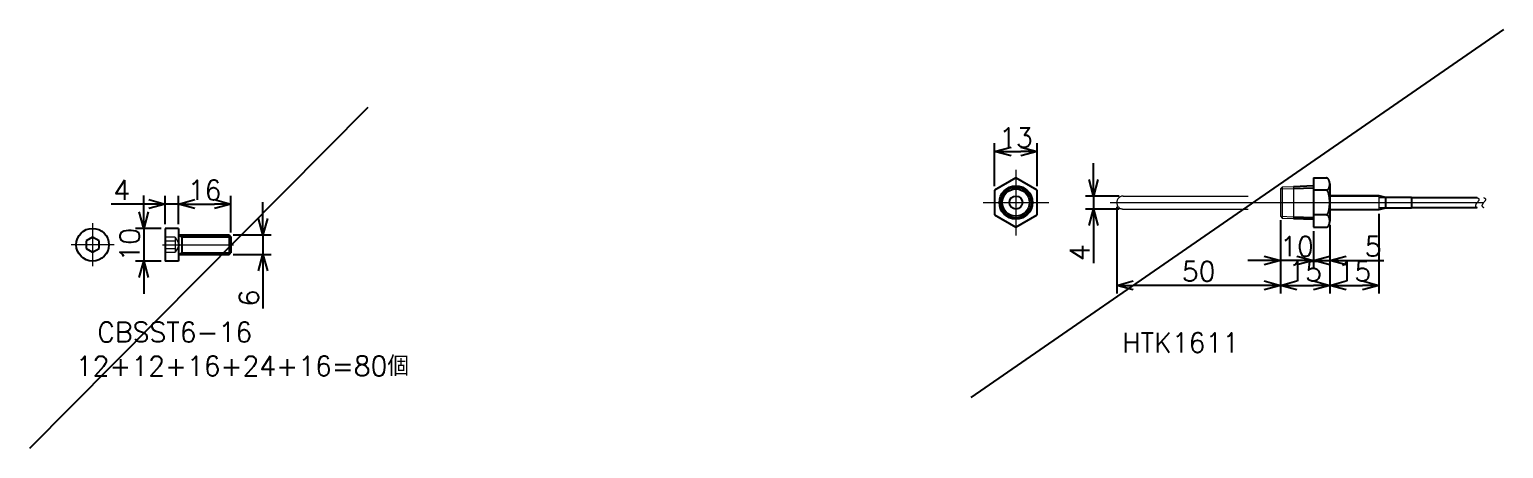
# Model space of a CAD drawing. Header units: millimetres. Extents: x -16130 to 36813, y -8099 to 27484.
# Drawn here: x 7011.3 to 7461.2, y 25862.7 to 25990.6 of the extents above; entities that cross this region are included whole.
import ezdxf

# ---------------------------------------------------------------- set-up
doc = ezdxf.new("R2010")
doc.units = ezdxf.units.MM
doc.header["$LTSCALE"] = 6
doc.header["$PDMODE"] = 99
doc.header["$PDSIZE"] = 1
doc.linetypes.add('CENTER2', pattern=[28.575, 19.05, -3.175, 3.175, -3.175])
doc.linetypes.add('HIDDEN', pattern=[9.525, 6.35, -3.175])
for name, color, linetype, lineweight in [('04_HIDDEN', 2, 'HIDDEN', 13), ('05_CENTER', 4, 'CENTER2', 13), ('08_DIM', 3, 'Continuous', 13)]:
    doc.layers.add(name, color=color, linetype=linetype, lineweight=lineweight)
doc.layers.add('10_DRAFT', color=8, linetype='Continuous', lineweight=0, plot=False)
doc.styles.add('KSS_TXT', font='txt.shx', dxfattribs={"bigfont": 'extfont2.shx'})
doc.dimstyles.new('KSS_DIM', dxfattribs={"dimtxt": 3, "dimasz": 2.5, "dimexe": 1.25, "dimexo": 0.625, "dimtad": 1, "dimdsep": 46, "dimtxsty": 'KSS_TXT', "dimblk": 'OPEN30', "dimcen": 0, "dimazin": 2, "dimtfac": 0.75, "dimtmove": 0, "dimatfit": 3, "dimldrblk": 'OPEN30', "dimfxl": 1, "dimtolj": 1, "dimarcsym": 0})

# ---------------------------------------------------------------- blocks, each defined once
blk = doc.blocks.new('CBS6-16b_1_1_1')
at = {"color": 0}
for p, q in [((-4, 5), (-4, -5)), ((0, 5), (-4, 5)), ((0, 5), (0, -5)), ((0, 3), (15.46, 3)), ((0.06, 3), (1, 2.46)), ((1, 3), (1, -3)), ((1, 2.46), (16, 2.46)), ((15.46, 3), (15.46, -3)), ((15.46, 3), (16, 2.46)), ((16, 2.46), (16, -2.46)), ((0, -3), (15.46, -3)), ((0.06, -3), (1, -2.46)), ((1, -2.46), (16, -2.46)), ((15.46, -3), (16, -2.46)), ((0, -5), (-4, -5))]:
    blk.add_line(p, q, dxfattribs=at)
at = {"layer": '04_HIDDEN', "color": 0}
for p, q in [((-1, 2.31), (-4, 2.31)), ((-4, 1.15), (-1, 1.15)), ((-1, 2.31), (0.33, 0)), ((-1, 2.31), (-1, -2.31)), ((-4, -1.15), (-1, -1.15)), ((-4, -2.31), (-1, -2.31)), ((0.33, 0), (-1, -2.31))]:
    blk.add_line(p, q, dxfattribs=at)
at = {"layer": '05_CENTER', "color": 0}
blk.add_line((-4.82, 0), (16.83, 0), dxfattribs=at)
blk = doc.blocks.new('CBS6-16a_1_1_1')
at = {"color": 0}
for p, q in [((0, 2.31), (-2, 1.15)), ((-2, 1.15), (-2, -1.15)), ((2, 1.15), (0, 2.31)), ((2, -1.15), (2, 1.15)), ((-2, -1.15), (0, -2.31)), ((0, -2.31), (2, -1.15))]:
    blk.add_line(p, q, dxfattribs=at)
blk.add_circle((0, 0), 5, dxfattribs=at)
at = {"layer": '05_CENTER', "color": 0}
for p, q in [((0, 6.59), (0, -6.59)), ((6.59, 0), (-6.59, 0))]:
    blk.add_line(p, q, dxfattribs=at)
blk = doc.blocks.new('_Open30')
at = {"color": 0, "linetype": 'ByBlock', "lineweight": -2}
for p, q in [((-1, 0.268), (0, 0)), ((0, 0), (-1, -0.268)), ((0, 0), (-1, 0))]:
    blk.add_line(p, q, dxfattribs=at)
blk = doc.blocks.new('*D903')
at = {"layer": '08_DIM', "color": 0, "lineweight": -2, "transparency": 16777216}
for p, q in [((7056.77, 25931.15), (7056.77, 25939.81)), ((7072.77, 25928.61), (7072.77, 25939.81)), ((7061.77, 25937.31), (7067.77, 25937.31))]:
    blk.add_line(p, q, dxfattribs=at)
at = {"layer": 'Defpoints', "color": 0, "transparency": 16777216}
for p in [(7072.77, 25937.31), (7056.77, 25929.9), (7072.77, 25927.36)]:
    blk.add_point(p, dxfattribs=at)
at = {"layer": '08_DIM', "color": 0, "lineweight": -2, "transparency": 16777216, "xscale": 5, "yscale": 5, "zscale": 5, "rotation": 180}
blk.add_blockref('_Open30', (7056.77, 25937.31), dxfattribs=at)
at = {"layer": '08_DIM', "color": 0, "lineweight": -2, "transparency": 16777216, "xscale": 5, "yscale": 5, "zscale": 5}
blk.add_blockref('_Open30', (7072.77, 25937.31), dxfattribs=at)
at = {"layer": '08_DIM', "color": 0, "transparency": 16777216, "insert": (7064.77, 25941.56), "char_height": 6, "attachment_point": 5, "style": 'KSS_TXT'}
blk.add_mtext('\\A1;16', dxfattribs=at)
blk = doc.blocks.new('*D904')
at = {"layer": '08_DIM', "color": 0, "lineweight": -2, "transparency": 16777216}
for p, q in [((7046.19, 25934.9), (7046.19, 25939.9)), ((7051.52, 25929.9), (7043.69, 25929.9)), ((7046.19, 25929.9), (7046.19, 25919.9)), ((7051.52, 25919.9), (7043.69, 25919.9)), ((7046.19, 25914.9), (7046.19, 25909.9))]:
    blk.add_line(p, q, dxfattribs=at)
at = {"layer": 'Defpoints', "color": 0, "transparency": 16777216}
for p in [(7052.77, 25929.9), (7046.19, 25919.9), (7052.77, 25919.9)]:
    blk.add_point(p, dxfattribs=at)
at = {"layer": '08_DIM', "color": 0, "lineweight": -2, "transparency": 16777216, "xscale": 5, "yscale": 5, "zscale": 5}
for p, rotation in [((7046.19, 25929.9), 270), ((7046.19, 25919.9), 90)]:
    blk.add_blockref('_Open30', p, dxfattribs=dict(at, rotation=rotation))
at = {"layer": '08_DIM', "color": 0, "transparency": 16777216, "insert": (7041.94, 25924.9), "char_height": 6, "attachment_point": 5, "rotation": 90, "style": 'KSS_TXT'}
blk.add_mtext('\\A1;10', dxfattribs=at)
blk = doc.blocks.new('*D905')
at = {"layer": '08_DIM', "color": 0, "lineweight": -2, "transparency": 16777216}
for p, q in [((7052.77, 25931.15), (7052.77, 25939.81)), ((7056.77, 25931.15), (7056.77, 25939.81)), ((7047.77, 25937.31), (7036.27, 25937.31)), ((7056.77, 25937.31), (7052.77, 25937.31)), ((7061.77, 25937.31), (7066.77, 25937.31))]:
    blk.add_line(p, q, dxfattribs=at)
at = {"layer": 'Defpoints', "color": 0, "transparency": 16777216}
for p in [(7052.77, 25937.31), (7052.77, 25929.9), (7056.77, 25929.9)]:
    blk.add_point(p, dxfattribs=at)
at = {"layer": '08_DIM', "color": 0, "lineweight": -2, "transparency": 16777216, "xscale": 5, "yscale": 5, "zscale": 5}
blk.add_blockref('_Open30', (7052.77, 25937.31), dxfattribs=at)
at = {"layer": '08_DIM', "color": 0, "lineweight": -2, "transparency": 16777216, "xscale": 5, "yscale": 5, "zscale": 5, "rotation": 180}
blk.add_blockref('_Open30', (7056.77, 25937.31), dxfattribs=at)
at = {"layer": '08_DIM', "color": 0, "transparency": 16777216, "insert": (7039.52, 25941.56), "char_height": 6, "attachment_point": 5, "style": 'KSS_TXT'}
blk.add_mtext('\\A1;4', dxfattribs=at)
blk = doc.blocks.new('*D906')
at = {"layer": '08_DIM', "color": 0, "lineweight": -2, "transparency": 16777216}
for p, q in [((7082.59, 25932.9), (7082.59, 25937.9)), ((7073.48, 25927.9), (7085.09, 25927.9)), ((7082.59, 25927.9), (7082.59, 25921.9)), ((7073.48, 25921.9), (7085.09, 25921.9)), ((7082.59, 25916.9), (7082.59, 25905.4))]:
    blk.add_line(p, q, dxfattribs=at)
at = {"layer": 'Defpoints', "color": 0, "transparency": 16777216}
for p in [(7072.23, 25927.9), (7072.23, 25921.9), (7082.59, 25921.9)]:
    blk.add_point(p, dxfattribs=at)
at = {"layer": '08_DIM', "color": 0, "lineweight": -2, "transparency": 16777216, "xscale": 5, "yscale": 5, "zscale": 5}
for p, rotation in [((7082.59, 25927.9), 270), ((7082.59, 25921.9), 90)]:
    blk.add_blockref('_Open30', p, dxfattribs=dict(at, rotation=rotation))
at = {"layer": '08_DIM', "color": 0, "transparency": 16777216, "insert": (7078.34, 25908.65), "char_height": 6, "attachment_point": 5, "rotation": 90, "style": 'KSS_TXT'}
blk.add_mtext('\\A1;6', dxfattribs=at)
blk = doc.blocks.new('*D2618')
at = {"layer": '08_DIM', "color": 0, "lineweight": -2, "transparency": 16777216}
for p, q in [((7408.16, 25930.8), (7408.16, 25917.61)), ((7403.16, 25929.01), (7403.16, 25917.61)), ((7398.16, 25920.11), (7393.16, 25920.11)), ((7403.16, 25920.11), (7408.16, 25920.11)), ((7413.16, 25920.11), (7424.66, 25920.11))]:
    blk.add_line(p, q, dxfattribs=at)
at = {"layer": 'Defpoints', "color": 0, "transparency": 16777216}
for p in [(7408.16, 25932.05), (7403.16, 25930.26), (7408.16, 25920.11)]:
    blk.add_point(p, dxfattribs=at)
at = {"layer": '08_DIM', "color": 0, "lineweight": -2, "transparency": 16777216, "xscale": 5, "yscale": 5, "zscale": 5}
blk.add_blockref('_Open30', (7403.16, 25920.11), dxfattribs=at)
at = {"layer": '08_DIM', "color": 0, "lineweight": -2, "transparency": 16777216, "xscale": 5, "yscale": 5, "zscale": 5, "rotation": 180}
blk.add_blockref('_Open30', (7408.16, 25920.11), dxfattribs=at)
at = {"layer": '08_DIM', "color": 0, "transparency": 16777216, "insert": (7421.41, 25924.36), "char_height": 6, "attachment_point": 5, "style": 'KSS_TXT'}
blk.add_mtext('\\A1;5', dxfattribs=at)
blk = doc.blocks.new('*D2619')
at = {"layer": '08_DIM', "color": 0, "lineweight": -2, "transparency": 16777216}
for p, q in [((7393.16, 25932.35), (7393.16, 25917.61)), ((7403.16, 25929.01), (7403.16, 25917.61)), ((7388.16, 25920.11), (7383.16, 25920.11)), ((7403.16, 25920.11), (7393.16, 25920.11)), ((7408.16, 25920.11), (7413.16, 25920.11))]:
    blk.add_line(p, q, dxfattribs=at)
at = {"layer": 'Defpoints', "color": 0, "transparency": 16777216}
for p in [(7393.16, 25933.6), (7403.16, 25930.26), (7393.16, 25920.11)]:
    blk.add_point(p, dxfattribs=at)
at = {"layer": '08_DIM', "color": 0, "lineweight": -2, "transparency": 16777216, "xscale": 5, "yscale": 5, "zscale": 5}
blk.add_blockref('_Open30', (7393.16, 25920.11), dxfattribs=at)
at = {"layer": '08_DIM', "color": 0, "lineweight": -2, "transparency": 16777216, "xscale": 5, "yscale": 5, "zscale": 5, "rotation": 180}
blk.add_blockref('_Open30', (7403.16, 25920.11), dxfattribs=at)
at = {"layer": '08_DIM', "color": 0, "transparency": 16777216, "insert": (7398.16, 25924.36), "char_height": 6, "attachment_point": 5, "style": 'KSS_TXT'}
blk.add_mtext('\\A1;10', dxfattribs=at)
blk = doc.blocks.new('*D2620')
at = {"layer": '08_DIM', "color": 0, "lineweight": -2, "transparency": 16777216}
for p, q in [((7343.16, 25936.51), (7343.16, 25910)), ((7393.16, 25932.35), (7393.16, 25910)), ((7388.16, 25912.5), (7348.16, 25912.5))]:
    blk.add_line(p, q, dxfattribs=at)
at = {"layer": 'Defpoints', "color": 0, "transparency": 16777216}
for p in [(7343.16, 25937.76), (7393.16, 25933.6), (7343.16, 25912.5)]:
    blk.add_point(p, dxfattribs=at)
at = {"layer": '08_DIM', "color": 0, "lineweight": -2, "transparency": 16777216, "xscale": 5, "yscale": 5, "zscale": 5, "rotation": 180}
blk.add_blockref('_Open30', (7343.16, 25912.5), dxfattribs=at)
at = {"layer": '08_DIM', "color": 0, "lineweight": -2, "transparency": 16777216, "xscale": 5, "yscale": 5, "zscale": 5}
blk.add_blockref('_Open30', (7393.16, 25912.5), dxfattribs=at)
at = {"layer": '08_DIM', "color": 0, "transparency": 16777216, "insert": (7368.16, 25916.76), "char_height": 6, "attachment_point": 5, "style": 'KSS_TXT'}
blk.add_mtext('\\A1;50', dxfattribs=at)
blk = doc.blocks.new('*D2621')
at = {"layer": '08_DIM', "color": 0, "lineweight": -2, "transparency": 16777216}
for p, q in [((7393.16, 25932.35), (7393.16, 25910)), ((7408.16, 25930.92), (7408.16, 25910)), ((7398.16, 25912.5), (7403.16, 25912.5))]:
    blk.add_line(p, q, dxfattribs=at)
at = {"layer": 'Defpoints', "color": 0, "transparency": 16777216}
for p in [(7393.16, 25933.6), (7408.16, 25932.17), (7408.16, 25912.5)]:
    blk.add_point(p, dxfattribs=at)
at = {"layer": '08_DIM', "color": 0, "lineweight": -2, "transparency": 16777216, "xscale": 5, "yscale": 5, "zscale": 5, "rotation": 180}
blk.add_blockref('_Open30', (7393.16, 25912.5), dxfattribs=at)
at = {"layer": '08_DIM', "color": 0, "lineweight": -2, "transparency": 16777216, "xscale": 5, "yscale": 5, "zscale": 5}
blk.add_blockref('_Open30', (7408.16, 25912.5), dxfattribs=at)
at = {"layer": '08_DIM', "color": 0, "transparency": 16777216, "insert": (7400.66, 25916.76), "char_height": 6, "attachment_point": 5, "style": 'KSS_TXT'}
blk.add_mtext('\\A1;15', dxfattribs=at)
blk = doc.blocks.new('*D2622')
at = {"layer": '08_DIM', "color": 0, "lineweight": -2, "transparency": 16777216}
for p, q in [((7408.16, 25930.84), (7408.16, 25910)), ((7423.16, 25934.31), (7423.16, 25910)), ((7413.16, 25912.5), (7418.16, 25912.5))]:
    blk.add_line(p, q, dxfattribs=at)
at = {"layer": 'Defpoints', "color": 0, "transparency": 16777216}
for p in [(7423.16, 25935.56), (7408.16, 25932.09), (7423.16, 25912.5)]:
    blk.add_point(p, dxfattribs=at)
at = {"layer": '08_DIM', "color": 0, "lineweight": -2, "transparency": 16777216, "xscale": 5, "yscale": 5, "zscale": 5, "rotation": 180}
blk.add_blockref('_Open30', (7408.16, 25912.5), dxfattribs=at)
at = {"layer": '08_DIM', "color": 0, "lineweight": -2, "transparency": 16777216, "xscale": 5, "yscale": 5, "zscale": 5}
blk.add_blockref('_Open30', (7423.16, 25912.5), dxfattribs=at)
at = {"layer": '08_DIM', "color": 0, "transparency": 16777216, "insert": (7415.66, 25916.76), "char_height": 6, "attachment_point": 5, "style": 'KSS_TXT'}
blk.add_mtext('\\A1;15', dxfattribs=at)
blk = doc.blocks.new('*D2623')
at = {"layer": '08_DIM', "color": 0, "lineweight": -2, "transparency": 16777216}
for p, q in [((7336.09, 25944.76), (7336.09, 25949.76)), ((7343.91, 25939.76), (7333.59, 25939.76)), ((7336.09, 25939.76), (7336.09, 25935.76)), ((7343.91, 25935.76), (7333.59, 25935.76)), ((7336.09, 25930.76), (7336.09, 25919.26))]:
    blk.add_line(p, q, dxfattribs=at)
at = {"layer": 'Defpoints', "color": 0, "transparency": 16777216}
for p in [(7345.16, 25939.76), (7336.09, 25935.76), (7345.16, 25935.76)]:
    blk.add_point(p, dxfattribs=at)
at = {"layer": '08_DIM', "color": 0, "lineweight": -2, "transparency": 16777216, "xscale": 5, "yscale": 5, "zscale": 5}
for p, rotation in [((7336.09, 25939.76), 270), ((7336.09, 25935.76), 90)]:
    blk.add_blockref('_Open30', p, dxfattribs=dict(at, rotation=rotation))
at = {"layer": '08_DIM', "color": 0, "transparency": 16777216, "insert": (7331.84, 25922.51), "char_height": 6, "attachment_point": 5, "rotation": 90, "style": 'KSS_TXT'}
blk.add_mtext('\\A1;4', dxfattribs=at)
blk = doc.blocks.new('*D2624')
at = {"layer": '08_DIM', "color": 0, "lineweight": -2, "transparency": 16777216}
for p, q in [((7305.89, 25942.76), (7305.89, 25955.84)), ((7310.89, 25953.34), (7313.89, 25953.34)), ((7318.89, 25942.76), (7318.89, 25955.84))]:
    blk.add_line(p, q, dxfattribs=at)
at = {"layer": 'Defpoints', "color": 0, "transparency": 16777216}
for p in [(7318.89, 25953.34), (7305.89, 25941.51), (7318.89, 25941.51)]:
    blk.add_point(p, dxfattribs=at)
at = {"layer": '08_DIM', "color": 0, "lineweight": -2, "transparency": 16777216, "xscale": 5, "yscale": 5, "zscale": 5, "rotation": 180}
blk.add_blockref('_Open30', (7305.89, 25953.34), dxfattribs=at)
at = {"layer": '08_DIM', "color": 0, "lineweight": -2, "transparency": 16777216, "xscale": 5, "yscale": 5, "zscale": 5}
blk.add_blockref('_Open30', (7318.89, 25953.34), dxfattribs=at)
at = {"layer": '08_DIM', "color": 0, "transparency": 16777216, "insert": (7312.39, 25957.59), "char_height": 6, "attachment_point": 5, "style": 'KSS_TXT'}
blk.add_mtext('\\A1;13', dxfattribs=at)
blk = doc.blocks.new('HTK1611a_1_1')
at = {"color": 0}
for p, q in [((6.03, 5.06), (0, 4.85)), ((0, 4.3), (6.03, 4.51)), ((6.03, 7.51), (6.03, -7.51)), ((6.03, 7.51), (10.03, 7.51)), ((10.07, 7.5), (10.03, 7.51)), ((10.12, 7.5), (10.07, 7.5)), ((10.16, 7.49), (10.12, 7.5)), ((10.2, 7.48), (10.16, 7.49)), ((10.25, 7.46), (10.2, 7.48)), ((10.29, 7.44), (10.25, 7.46)), ((10.33, 7.42), (10.29, 7.44)), ((10.37, 7.39), (10.33, 7.42)), ((10.41, 7.36), (10.37, 7.39)), ((10.45, 7.33), (10.41, 7.36)), ((10.49, 7.29), (10.45, 7.33)), ((10.53, 7.25), (10.49, 7.29)), ((10.57, 7.21), (10.53, 7.25)), ((10.6, 7.17), (10.57, 7.21)), ((10.64, 7.12), (10.6, 7.17)), ((10.67, 7.07), (10.64, 7.12)), ((10.71, 7.01), (10.67, 7.07)), ((10.74, 6.96), (10.71, 7.01)), ((10.77, 6.9), (10.74, 6.96)), ((10.8, 6.84), (10.77, 6.9)), ((10.82, 6.77), (10.8, 6.84)), ((10.85, 6.71), (10.82, 6.77)), ((10.82, 4.49), (10.85, 4.55)), ((10.87, 6.64), (10.85, 6.71)), ((10.85, 4.55), (10.87, 4.62)), ((10.9, 6.57), (10.87, 6.64)), ((10.87, 4.62), (10.9, 4.69)), ((10.92, 6.5), (10.9, 6.57)), ((10.9, 4.69), (10.92, 4.76)), ((10.94, 6.42), (10.92, 6.5)), ((10.92, 4.76), (10.94, 4.84)), ((10.95, 6.35), (10.94, 6.42)), ((10.94, 4.84), (10.95, 4.91)), ((10.97, 6.27), (10.95, 6.35)), ((10.95, 4.91), (10.97, 4.99)), ((10.98, 6.19), (10.97, 6.27)), ((10.97, 4.99), (10.98, 5.06)), ((11, 6.11), (10.98, 6.19)), ((10.98, 5.06), (11, 5.14)), ((11.01, 6.04), (11, 6.11)), ((11, 5.14), (11.01, 5.22)), ((11.01, 5.95), (11.01, 6.04)), ((11.02, 5.87), (11.01, 5.95)), ((11.01, 5.3), (11.02, 5.38)), ((11.01, 5.22), (11.01, 5.3)), ((11.03, 5.79), (11.02, 5.87)), ((11.02, 5.38), (11.03, 5.47)), ((11.03, 5.71), (11.03, 5.79)), ((11.03, 5.63), (11.03, 5.71)), ((11.03, 5.71), (11.03, -5.63)), ((11.03, 5.55), (11.03, 5.63)), ((11.03, 5.47), (11.03, 5.55)), ((10.03, 3.75), (6.03, 3.75)), ((10.03, 3.75), (10.07, 3.75)), ((10.07, 3.75), (10.03, 3.75)), ((10.07, 3.75), (10.12, 3.76)), ((10.12, 3.74), (10.07, 3.75)), ((10.12, 3.76), (10.16, 3.77)), ((10.16, 3.72), (10.12, 3.74)), ((10.16, 3.77), (10.2, 3.78)), ((10.2, 3.7), (10.16, 3.72)), ((10.2, 3.78), (10.25, 3.8)), ((10.25, 3.66), (10.2, 3.7)), ((10.25, 3.8), (10.29, 3.82)), ((10.29, 3.62), (10.25, 3.66)), ((10.29, 3.82), (10.33, 3.84)), ((10.33, 3.58), (10.29, 3.62)), ((10.33, 3.84), (10.37, 3.87)), ((10.37, 3.53), (10.33, 3.58)), ((10.37, 3.87), (10.41, 3.9)), ((10.41, 3.47), (10.37, 3.53)), ((10.41, 3.9), (10.45, 3.93)), ((10.45, 3.4), (10.41, 3.47)), ((10.45, 3.93), (10.49, 3.96)), ((10.49, 3.33), (10.45, 3.4)), ((10.49, 3.96), (10.53, 4)), ((10.53, 3.25), (10.49, 3.33)), ((10.53, 4), (10.57, 4.05)), ((10.57, 3.17), (10.53, 3.25)), ((10.57, 4.05), (10.6, 4.09)), ((10.6, 3.07), (10.57, 3.17)), ((10.6, 4.09), (10.64, 4.14)), ((10.64, 2.98), (10.6, 3.07)), ((10.64, 4.14), (10.67, 4.19)), ((10.67, 2.87), (10.64, 2.98)), ((10.67, 4.19), (10.71, 4.25)), ((10.71, 2.77), (10.67, 2.87)), ((10.71, 4.25), (10.74, 4.3)), ((10.74, 2.65), (10.71, 2.77)), ((10.74, 4.3), (10.77, 4.36)), ((10.77, 2.54), (10.74, 2.65)), ((10.77, 4.36), (10.8, 4.42)), ((10.8, 2.41), (10.77, 2.54)), ((10.8, 4.42), (10.82, 4.49)), ((10.82, 2.28), (10.8, 2.41)), ((10.85, 2.15), (10.82, 2.28)), ((10.87, 2.02), (10.85, 2.15)), ((10.9, 1.88), (10.87, 2.02)), ((10.92, 1.73), (10.9, 1.88)), ((10.94, 1.59), (10.92, 1.73)), ((10.95, 1.44), (10.94, 1.59)), ((10.97, 1.28), (10.95, 1.44)), ((10.98, 1.13), (10.97, 1.28)), ((11, 0.97), (10.98, 1.13)), ((11.01, 0.81), (11, 0.97)), ((11.01, 0.65), (11.01, 0.81)), ((11.02, 0.49), (11.01, 0.65)), ((11.03, 0.33), (11.02, 0.49)), ((11.03, 2.2), (26.03, 2.2)), ((11.03, 0.16), (11.03, 0.33)), ((11.03, 0), (11.03, 0.16)), ((11.03, -0.16), (11.03, 0)), ((26.03, 2.2), (28.03, 1.7)), ((28.03, 1.7), (36.03, 1.7)), ((28.03, 1.7), (28.03, -1.7)), ((36.03, 1.7), (36.03, -1.7)), ((36.03, 1.5), (56.03, 1.5)), ((0, -4.3), (6.03, -4.51)), ((10.03, -3.75), (6.03, -3.75)), ((10.07, -3.75), (10.03, -3.75)), ((10.03, -3.75), (10.07, -3.75)), ((10.07, -3.75), (10.12, -3.74)), ((10.12, -3.76), (10.07, -3.75)), ((10.12, -3.74), (10.16, -3.72)), ((10.16, -3.77), (10.12, -3.76)), ((10.16, -3.72), (10.2, -3.7)), ((10.2, -3.78), (10.16, -3.77)), ((10.2, -3.7), (10.25, -3.66)), ((10.25, -3.8), (10.2, -3.78)), ((10.25, -3.66), (10.29, -3.62)), ((10.29, -3.82), (10.25, -3.8)), ((10.29, -3.62), (10.33, -3.58)), ((10.33, -3.84), (10.29, -3.82)), ((10.33, -3.58), (10.37, -3.53)), ((10.37, -3.87), (10.33, -3.84)), ((10.37, -3.53), (10.41, -3.47)), ((10.41, -3.9), (10.37, -3.87)), ((10.41, -3.47), (10.45, -3.4)), ((10.45, -3.93), (10.41, -3.9)), ((10.45, -3.4), (10.49, -3.33)), ((10.49, -3.96), (10.45, -3.93)), ((10.49, -3.33), (10.53, -3.25)), ((10.53, -4), (10.49, -3.96)), ((10.53, -3.25), (10.57, -3.17)), ((10.57, -4.05), (10.53, -4)), ((10.57, -3.17), (10.6, -3.07)), ((10.6, -4.09), (10.57, -4.05)), ((10.6, -3.07), (10.64, -2.98)), ((10.64, -4.14), (10.6, -4.09)), ((10.64, -2.98), (10.67, -2.87)), ((10.67, -4.19), (10.64, -4.14)), ((10.67, -2.87), (10.71, -2.77)), ((10.71, -4.25), (10.67, -4.19)), ((10.71, -2.77), (10.74, -2.65)), ((10.74, -4.3), (10.71, -4.25)), ((10.74, -2.65), (10.77, -2.54)), ((10.77, -4.36), (10.74, -4.3)), ((10.77, -2.54), (10.8, -2.41)), ((10.8, -4.42), (10.77, -4.36)), ((10.8, -2.41), (10.82, -2.28)), ((10.82, -4.49), (10.8, -4.42)), ((10.82, -2.28), (10.85, -2.15)), ((10.85, -4.55), (10.82, -4.49)), ((10.85, -2.15), (10.87, -2.02)), ((10.87, -2.02), (10.9, -1.88)), ((10.9, -1.88), (10.92, -1.73)), ((10.92, -1.73), (10.94, -1.59)), ((10.94, -1.59), (10.95, -1.44)), ((10.95, -1.44), (10.97, -1.28)), ((10.97, -1.28), (10.98, -1.13)), ((10.98, -1.13), (11, -0.97)), ((11, -0.97), (11.01, -0.81)), ((11.01, -0.65), (11.02, -0.49)), ((11.01, -0.81), (11.01, -0.65)), ((11.02, -0.49), (11.03, -0.33)), ((11.03, -0.33), (11.03, -0.16)), ((26.03, -2.2), (11.03, -2.2)), ((28.03, -1.7), (26.03, -2.2)), ((36.03, -1.7), (28.03, -1.7)), ((36.03, -1.5), (56.03, -1.5)), ((0, -4.85), (6.03, -5.06)), ((6.03, -7.51), (10.03, -7.51)), ((10.03, -7.51), (10.07, -7.5)), ((10.07, -7.5), (10.12, -7.5)), ((10.12, -7.5), (10.16, -7.49)), ((10.16, -7.49), (10.2, -7.48)), ((10.2, -7.48), (10.25, -7.46)), ((10.25, -7.46), (10.29, -7.44)), ((10.29, -7.44), (10.33, -7.42)), ((10.33, -7.42), (10.37, -7.39)), ((10.37, -7.39), (10.41, -7.36)), ((10.41, -7.36), (10.45, -7.33)), ((10.45, -7.33), (10.49, -7.29)), ((10.49, -7.29), (10.53, -7.25)), ((10.53, -7.25), (10.57, -7.21)), ((10.57, -7.21), (10.6, -7.17)), ((10.6, -7.17), (10.64, -7.12)), ((10.64, -7.12), (10.67, -7.07)), ((10.67, -7.07), (10.71, -7.01)), ((10.71, -7.01), (10.74, -6.96)), ((10.74, -6.96), (10.77, -6.9)), ((10.77, -6.9), (10.8, -6.84)), ((10.8, -6.84), (10.82, -6.77)), ((10.82, -6.77), (10.85, -6.71)), ((10.87, -4.62), (10.85, -4.55)), ((10.85, -6.71), (10.87, -6.64)), ((10.9, -4.69), (10.87, -4.62)), ((10.87, -6.64), (10.9, -6.57)), ((10.92, -4.76), (10.9, -4.69)), ((10.9, -6.57), (10.92, -6.5)), ((10.94, -4.84), (10.92, -4.76)), ((10.92, -6.5), (10.94, -6.42)), ((10.95, -4.91), (10.94, -4.84)), ((10.94, -6.42), (10.95, -6.35)), ((10.97, -4.99), (10.95, -4.91)), ((10.95, -6.35), (10.97, -6.27)), ((10.98, -5.06), (10.97, -4.99)), ((10.97, -6.27), (10.98, -6.19)), ((11, -5.14), (10.98, -5.06)), ((10.98, -6.19), (11, -6.11)), ((11.01, -5.22), (11, -5.14)), ((11, -6.11), (11.01, -6.04)), ((11.01, -5.3), (11.01, -5.22)), ((11.02, -5.38), (11.01, -5.3)), ((11.01, -5.95), (11.02, -5.87)), ((11.01, -6.04), (11.01, -5.95)), ((11.03, -5.47), (11.02, -5.38)), ((11.02, -5.87), (11.03, -5.79)), ((11.03, -5.55), (11.03, -5.47)), ((11.03, -5.63), (11.03, -5.55)), ((11.03, -5.71), (11.03, -5.63)), ((11.03, -5.79), (11.03, -5.71))]:
    blk.add_line(p, q, dxfattribs=at)
at = {"layer": '04_HIDDEN', "color": 0}
for p, q in [((-3.47, 4.73), (-3.97, 4.18)), ((0, 4.85), (-3.47, 4.73)), ((-3.47, 4.73), (-3.47, -4.73)), ((-51.97, 2), (-3.97, 2)), ((-3.97, 4.16), (0, 4.3)), ((-3.97, 4.16), (-3.97, -4.16)), ((11.03, 2), (26.03, 2)), ((26.03, 2), (26.03, -2)), ((26.03, 1.5), (36.03, 1.5)), ((-51.97, -2), (-3.97, -2)), ((-3.97, -4.16), (-3.47, -4.71)), ((-3.97, -4.16), (0, -4.3)), ((11.03, -2), (26.03, -2)), ((26.03, -1.5), (36.03, -1.5)), ((-3.47, -4.73), (0, -4.85))]:
    blk.add_line(p, q, dxfattribs=at)
blk.add_arc((-51.97, 0), 2, 90, 270, dxfattribs=at)
at = {"layer": '05_CENTER', "color": 0}
blk.add_line((-55.97, 0), (58.03, 0), dxfattribs=at)
at = {"layer": '10_DRAFT'}
blk.add_line((0, 4.85), (0, -4.85), dxfattribs=at)
blk = doc.blocks.new('HTK1611b_1_1')
at = {"color": 0}
for p, q in [((0, 7.505553), (-6.5, 3.752776)), ((6.5, 3.752776), (0, 7.505553)), ((-6.5, 3.752776), (-6.5, -3.752777)), ((6.5, -3.752777), (6.5, 3.752776)), ((-6.5, -3.752777), (0, -7.505554)), ((0, -7.505554), (6.5, -3.752777))]:
    blk.add_line(p, q, dxfattribs=at)
for radius in [5.059525, 4.727852, 4.160402, 2]:
    blk.add_circle((0, 0), radius, dxfattribs=at)
at = {"layer": '05_CENTER', "color": 0}
for p, q in [((0, 10), (0, -10)), ((-10, 0), (10, 0))]:
    blk.add_line(p, q, dxfattribs=at)

msp = doc.modelspace()

# ---------------------------------------------------------------- linework, layer by layer
for p, q in [((7461.19773, 25990.57307), (7298.65357, 25878.25766)), ((7114.57276, 25966.77619), (7011.32522, 25862.72277))]:
    msp.add_line(p, q)
at = {"layer": '10_DRAFT'}
for p, q in [((7452.62726, 25936.88772), (7452.62016, 25936.82824)), ((7452.62016, 25936.82824), (7452.62178, 25936.76388)), ((7452.62178, 25936.76388), (7452.63516, 25936.69795)), ((7452.63909, 25936.9388), (7452.62726, 25936.88772)), ((7452.63516, 25936.69795), (7452.6619, 25936.63321)), ((7452.65143, 25936.97814), (7452.63909, 25936.9388)), ((7452.66055, 25937.00297), (7452.65143, 25936.97814)), ((7452.66389, 25937.01146), (7452.66055, 25937.00297)), ((7452.6619, 25936.63321), (7452.70189, 25936.57175)), ((7452.66736, 25937.02002), (7452.66389, 25937.01146)), ((7452.67851, 25937.04587), (7452.66736, 25937.02002)), ((7452.69925, 25937.0894), (7452.67851, 25937.04587)), ((7452.7321, 25937.151), (7452.69925, 25937.0894)), ((7452.70189, 25936.57175), (7452.75343, 25936.51495)), ((7452.77942, 25937.23059), (7452.7321, 25937.151)), ((7452.75343, 25936.51495), (7452.81347, 25936.46351)), ((7452.8425, 25937.32729), (7452.77942, 25937.23059)), ((7452.81347, 25936.46351), (7452.87812, 25936.41773)), ((7452.92093, 25937.43913), (7452.8425, 25937.32729)), ((7452.87812, 25936.41773), (7452.94317, 25936.37763)), ((7453.01231, 25937.56293), (7452.92093, 25937.43913)), ((7452.94317, 25936.37763), (7453.00463, 25936.34319)), ((7453.00463, 25936.34319), (7453.05904, 25936.31447)), ((7453.11234, 25937.6944), (7453.01231, 25937.56293)), ((7453.05904, 25936.31447), (7453.10373, 25936.29165)), ((7453.10373, 25936.29165), (7453.1368, 25936.27501)), ((7453.21543, 25937.82852), (7453.11234, 25937.6944)), ((7453.1368, 25936.27501), (7453.15707, 25936.26487)), ((7453.15707, 25936.26487), (7453.16389, 25936.26146)), ((7453.16389, 25939.26146), (7453.1707, 25939.25805)), ((7453.1707, 25939.25805), (7453.19097, 25939.24791)), ((7453.19097, 25939.24791), (7453.22404, 25939.23127)), ((7453.31546, 25937.95999), (7453.21543, 25937.82852)), ((7453.22404, 25939.23127), (7453.26873, 25939.20845)), ((7453.26873, 25939.20845), (7453.32314, 25939.17973)), ((7453.40684, 25938.08379), (7453.31546, 25937.95999)), ((7453.32314, 25939.17973), (7453.3846, 25939.14529)), ((7453.3846, 25939.14529), (7453.44965, 25939.10519)), ((7453.48528, 25938.19563), (7453.40684, 25938.08379)), ((7453.44965, 25939.10519), (7453.5143, 25939.05941)), ((7453.54835, 25938.29234), (7453.48528, 25938.19563)), ((7453.5143, 25939.05941), (7453.57434, 25939.00798)), ((7453.59567, 25938.37192), (7453.54835, 25938.29234)), ((7453.57434, 25939.00798), (7453.62588, 25938.95117)), ((7453.62853, 25938.43352), (7453.59567, 25938.37192)), ((7453.62588, 25938.95117), (7453.66588, 25938.88971)), ((7453.64926, 25938.47706), (7453.62853, 25938.43352)), ((7453.66041, 25938.5029), (7453.64926, 25938.47706)), ((7453.66389, 25938.51146), (7453.66041, 25938.5029)), ((7453.66723, 25938.51995), (7453.66389, 25938.51146)), ((7453.66588, 25938.88971), (7453.69261, 25938.82498)), ((7453.67634, 25938.54478), (7453.66723, 25938.51995)), ((7453.68868, 25938.58412), (7453.67634, 25938.54478)), ((7453.70051, 25938.6352), (7453.68868, 25938.58412)), ((7453.69261, 25938.82498), (7453.70599, 25938.75904)), ((7453.70761, 25938.69468), (7453.70051, 25938.6352)), ((7453.70599, 25938.75904), (7453.70761, 25938.69468)), ((7454.62726, 25936.88772), (7454.62016, 25936.82824)), ((7454.62016, 25936.82824), (7454.62178, 25936.76388)), ((7454.62178, 25936.76388), (7454.63516, 25936.69795)), ((7454.63909, 25936.9388), (7454.62726, 25936.88772)), ((7454.63516, 25936.69795), (7454.6619, 25936.63321)), ((7454.65143, 25936.97814), (7454.63909, 25936.9388)), ((7454.66055, 25937.00297), (7454.65143, 25936.97814)), ((7454.66389, 25937.01146), (7454.66055, 25937.00297)), ((7454.6619, 25936.63321), (7454.70189, 25936.57175)), ((7454.66736, 25937.02002), (7454.66389, 25937.01146)), ((7454.67851, 25937.04587), (7454.66736, 25937.02002)), ((7454.69925, 25937.0894), (7454.67851, 25937.04587)), ((7454.7321, 25937.151), (7454.69925, 25937.0894)), ((7454.70189, 25936.57175), (7454.75343, 25936.51495)), ((7454.77942, 25937.23059), (7454.7321, 25937.151)), ((7454.75343, 25936.51495), (7454.81347, 25936.46351)), ((7454.8425, 25937.32729), (7454.77942, 25937.23059)), ((7454.81347, 25936.46351), (7454.87812, 25936.41773)), ((7454.92093, 25937.43913), (7454.8425, 25937.32729)), ((7454.87812, 25936.41773), (7454.94317, 25936.37763)), ((7455.01231, 25937.56293), (7454.92093, 25937.43913)), ((7454.94317, 25936.37763), (7455.00463, 25936.34319)), ((7455.00463, 25936.34319), (7455.05904, 25936.31447)), ((7455.11234, 25937.6944), (7455.01231, 25937.56293)), ((7455.05904, 25936.31447), (7455.10373, 25936.29165)), ((7455.10373, 25936.29165), (7455.1368, 25936.27501)), ((7455.21543, 25937.82852), (7455.11234, 25937.6944)), ((7455.1368, 25936.27501), (7455.15707, 25936.26487)), ((7455.15707, 25936.26487), (7455.16389, 25936.26146)), ((7455.16389, 25939.26146), (7455.1707, 25939.25805)), ((7455.1707, 25939.25805), (7455.19097, 25939.24791)), ((7455.19097, 25939.24791), (7455.22404, 25939.23127)), ((7455.31546, 25937.95999), (7455.21543, 25937.82852)), ((7455.22404, 25939.23127), (7455.26873, 25939.20845)), ((7455.26873, 25939.20845), (7455.32314, 25939.17973)), ((7455.40684, 25938.08379), (7455.31546, 25937.95999)), ((7455.32314, 25939.17973), (7455.3846, 25939.14529)), ((7455.3846, 25939.14529), (7455.44965, 25939.10519)), ((7455.48528, 25938.19563), (7455.40684, 25938.08379)), ((7455.44965, 25939.10519), (7455.5143, 25939.05941)), ((7455.54835, 25938.29234), (7455.48528, 25938.19563)), ((7455.5143, 25939.05941), (7455.57434, 25939.00798)), ((7455.59567, 25938.37192), (7455.54835, 25938.29234)), ((7455.57434, 25939.00798), (7455.62588, 25938.95117)), ((7455.62853, 25938.43352), (7455.59567, 25938.37192)), ((7455.62588, 25938.95117), (7455.66588, 25938.88971)), ((7455.64926, 25938.47706), (7455.62853, 25938.43352)), ((7455.66041, 25938.5029), (7455.64926, 25938.47706)), ((7455.66389, 25938.51146), (7455.66041, 25938.5029)), ((7455.66723, 25938.51995), (7455.66389, 25938.51146)), ((7455.66588, 25938.88971), (7455.69261, 25938.82498)), ((7455.67634, 25938.54478), (7455.66723, 25938.51995)), ((7455.68868, 25938.58412), (7455.67634, 25938.54478)), ((7455.70051, 25938.6352), (7455.68868, 25938.58412)), ((7455.69261, 25938.82498), (7455.70599, 25938.75904)), ((7455.70761, 25938.69468), (7455.70051, 25938.6352)), ((7455.70599, 25938.75904), (7455.70761, 25938.69468))]:
    msp.add_line(p, q, dxfattribs=at)

# ---------------------------------------------------------------- block references
at = {"color": 4}
for name, p in [('HTK1611b_1_1', (7312.38904, 25937.76146)), ('HTK1611a_1_1', (7397.13436, 25937.76146)), ('CBS6-16a_1_1_1', (7030.59161, 25924.89928)), ('CBS6-16b_1_1_1', (7056.77295, 25924.89928))]:
    msp.add_blockref(name, p, dxfattribs=at)

# ---------------------------------------------------------------- texts
at = {"color": 0, "style": 'KSS_TXT'}
for s, p in [('CBSST6-16', (7031.98364, 25895.22436)), ('HTK1611', (7344.77219, 25892.00635)), ('12+12+16+24+16=80個', (7025.42659, 25884.88697))]:
    msp.add_text(s, height=6, dxfattribs=at).set_placement(p)

# ---------------------------------------------------------------- dimensions: what is measured, and where the dimension line sits
at = {"layer": '08_DIM'}
for base, p1, p2, picture, middle in [((7318.88904, 25953.3445), (7305.88904, 25941.51424), (7318.88904, 25941.51424), '*D2624', (7312.38904, 25957.5945)), ((7052.77295, 25937.30892), (7056.77295, 25929.89928), (7052.77295, 25929.89928), '*D905', (7039.52295, 25941.55892)), ((7072.77295, 25937.30892), (7056.77295, 25929.89928), (7072.77295, 25927.35778), '*D903', (7064.77295, 25941.55892)), ((7343.16436, 25912.5018), (7393.16436, 25933.60106), (7343.16436, 25937.76146), '*D2620', (7368.16436, 25916.75597)), ((7423.16389, 25912.5018), (7408.16389, 25932.09137), (7423.16389, 25935.56146), '*D2622', (7415.66389, 25916.75597)), ((7393.16436, 25920.10955), (7403.16436, 25930.25591), (7393.16436, 25933.60106), '*D2619', (7398.16436, 25924.35955)), ((7408.16389, 25912.5018), (7393.16436, 25933.60106), (7408.16389, 25932.17322), '*D2621', (7400.66412, 25916.75597)), ((7408.16341, 25920.10955), (7403.16436, 25930.25591), (7408.16341, 25932.05045), '*D2618', (7421.41341, 25924.36372))]:
    dim = msp.add_linear_dim(base=base, p1=p1, p2=p2, dimstyle='KSS_DIM', override={"dimscale": 2}, dxfattribs=at)
    dim.commit()
    dim.dimension.update_dxf_attribs({"geometry": picture, "text_midpoint": middle})
for base, p1, p2, picture, middle in [((7336.09386, 25935.76146), (7345.16436, 25939.76146), (7345.16436, 25935.76146), '*D2623', (7331.84386, 25922.51146)), ((7046.18948, 25919.89928), (7052.77295, 25929.89928), (7052.77295, 25919.89928), '*D904', (7041.93948, 25924.89928)), ((7082.58897, 25921.89928), (7072.23145, 25927.89928), (7072.23145, 25921.89928), '*D906', (7078.33897, 25908.64928))]:
    dim = msp.add_linear_dim(base=base, p1=p1, p2=p2, angle=90, dimstyle='KSS_DIM', override={"dimscale": 2}, dxfattribs=at)
    dim.commit()
    dim.dimension.update_dxf_attribs({"geometry": picture, "text_midpoint": middle})

doc.saveas('drawing.dxf')
